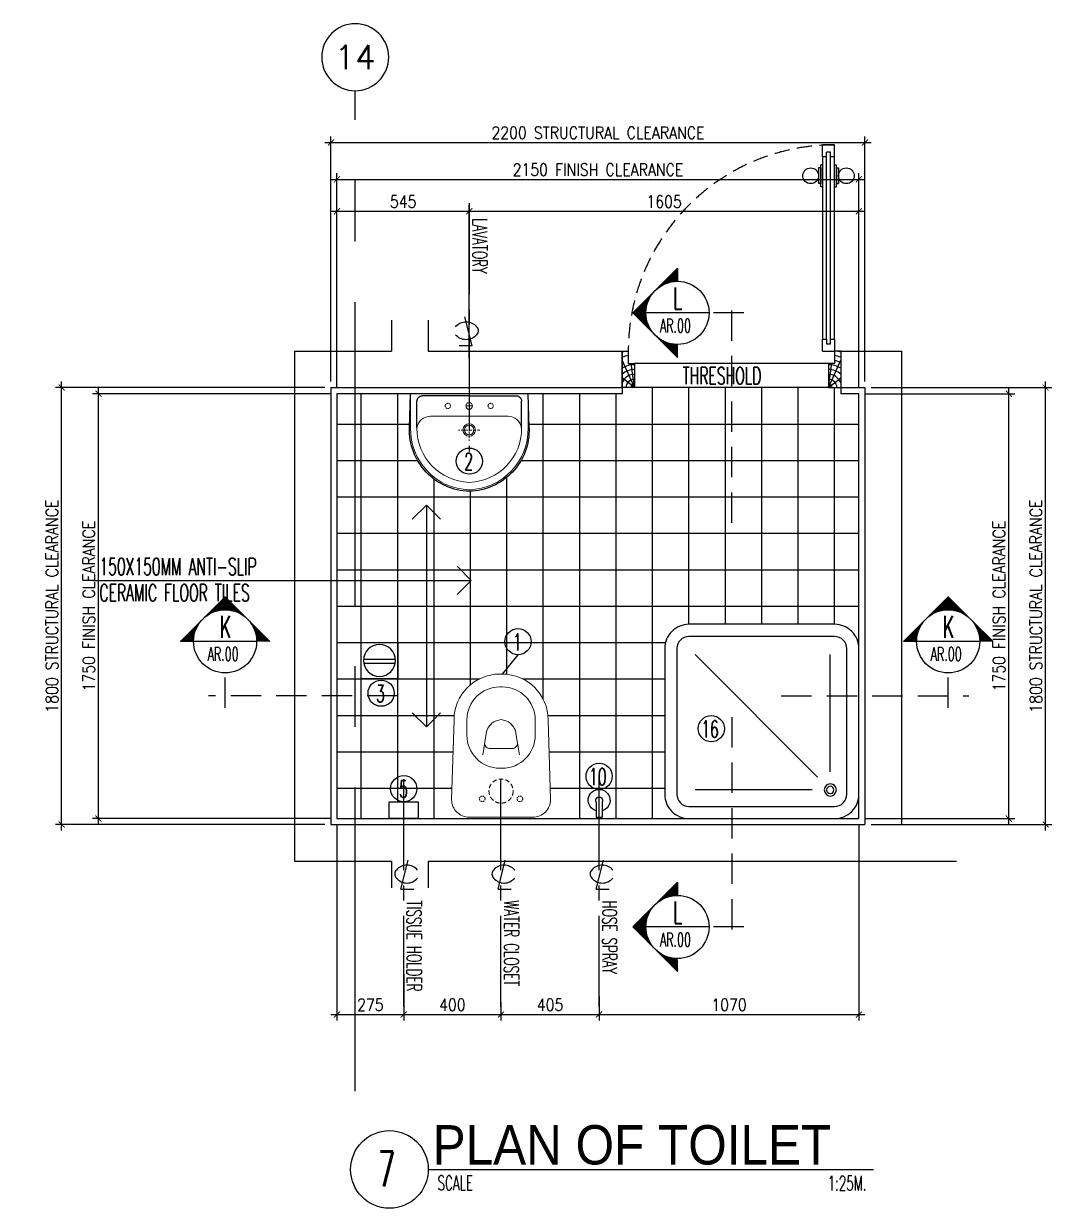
# Model space of a CAD drawing. Extents: x -233600 to -204723, y 196485 to 216410.
# Drawn here: x -218964 to -214686, y 203674 to 208554 of the extents above; entities that cross this region are included whole.
import ezdxf
from ezdxf.enums import TextEntityAlignment as Align

# ---------------------------------------------------------------- set-up
doc = ezdxf.new("R2010")
doc.units = 0
doc.header["$LTSCALE"] = 500
doc.header["$MEASUREMENT"] = 0
for name, pattern in [('CENTER2', [1.125, 0.75, -0.125, 0.125, -0.125]), ('CENTERX2', [4, 2.5, -0.5, 0.5, -0.5]), ('DASHED', [0.75, 0.5, -0.25]), ('HIDDEN', [0.375, 0.25, -0.125]), ('HIDDEN2', [0.1875, 0.125, -0.0625])]:
    doc.linetypes.add(name, pattern=pattern)
doc.layers.get('0').update_dxf_attribs({"linetype": 'CONTINUOUS'})
doc.layers.get('DEFPOINTS').update_dxf_attribs({"linetype": 'CONTINUOUS'})
for name, color, linetype in [('2', 2, 'CONTINUOUS'), ('ARCDIMR', 4, 'CONTINUOUS'), ('AX-CR', 2, 'CONTINUOUS'), ('AX-TXT', 2, 'CONTINUOUS'), ('AXES', 11, 'CENTERX2'), ('AXIS', 11, 'CENTER2'), ('DIM-NEW', 4, 'CONTINUOUS'), ('Dimout', 4, 'CONTINUOUS'), ('DOOR', 2, 'CONTINUOUS'), ('DW', 7, 'CONTINUOUS'), ('ELE', 3, 'CONTINUOUS'), ('ELEV-MARK', 6, 'CONTINUOUS'), ('FIX', 2, 'CONTINUOUS'), ('JUMP', 2, 'CONTINUOUS'), ('Plaster', 7, 'CONTINUOUS'), ('SANI', 2, 'CONTINUOUS'), ('Tile', 5, 'CONTINUOUS'), ('TITLE', 1, 'CONTINUOUS'), ('TXT', 2, 'CONTINUOUS'), ('TXT1', 2, 'CONTINUOUS'), ('WALL', 6, 'CONTINUOUS'), ('WallPartition', 2, 'CONTINUOUS')]:
    doc.layers.add(name, color=color, linetype=linetype)
doc.styles.add('DIM', font='simplex.shx', dxfattribs={"width": 0.85})
doc.styles.add('ROMANS', font='romans.shx', dxfattribs={"width": 0.6})
doc.styles.add('TTXT', font='swisse.ttf', dxfattribs={"width": 0.9})
doc.dimstyles.new('DIM1-25', dxfattribs={"dimscale": 25, "dimtxt": 2, "dimasz": 1, "dimexe": 1, "dimexo": 1, "dimgap": 0.6, "dimtad": 1, "dimdec": 0, "dimdsep": 46, "dimtxsty": 'DIM', "dimblk1": 'ARCHTICK', "dimblk2": 'ARCHTICK', "dimsah": 1, "dimcen": 0.09, "dimdle": 1, "dimclrd": 256, "dimclrt": 2, "dimadec": 0, "dimazin": 0, "dimtfac": 1, "dimtdec": 0, "dimtix": 1, "dimtmove": 1, "dimatfit": 3, "dimldrblk": 'ARCHTICK', "dimfxl": 0, "dimtvp": 2, "dimtolj": 1, "dimtzin": 0, "dimarcsym": 0})

# ---------------------------------------------------------------- blocks, each defined once
blk = doc.blocks.new('_ARCHTICK')
at = {"color": 0, "linetype": 'ByBlock', "const_width": 0.15}
blk.add_lwpolyline([(-0.5, -0.5), (0.5, 0.5)], dxfattribs=at)
blk = doc.blocks.new('*D117')
at = {"layer": 'DEFPOINTS', "color": 0}
for p in [(-215498.8, 207055), (-214754.5, 207055), (-215498.8, 205255)]:
    blk.add_point(p, dxfattribs=at)
at = {"layer": 'Dimout', "color": 0, "lineweight": -2}
for p, q in [((-215473.8, 207055), (-214729.5, 207055)), ((-215473.8, 205255), (-214729.5, 205255))]:
    blk.add_line(p, q, dxfattribs=at)
at = {"layer": 'Dimout', "lineweight": -2}
blk.add_line((-214754.5, 205230), (-214754.5, 207080), dxfattribs=at)
at = {"layer": 'Dimout', "lineweight": -2, "xscale": 25, "yscale": 25, "zscale": 25}
for p, rotation in [((-214754.5, 207055), 90), ((-214754.5, 205255), 270)]:
    blk.add_blockref('_ARCHTICK', p, dxfattribs=dict(at, rotation=rotation))
at = {"layer": 'Dimout', "color": 2, "insert": (-214794.5, 206155), "char_height": 50, "attachment_point": 5, "rotation": 90, "style": 'DIM'}
blk.add_mtext('\\A1;1800 STRUCTURAL CLEARANCE', dxfattribs=at)
blk = doc.blocks.new('*D118')
at = {"layer": 'DEFPOINTS', "color": 0}
for p in [(-215523.8, 207030), (-214906.4, 207030), (-215523.8, 205280)]:
    blk.add_point(p, dxfattribs=at)
at = {"layer": 'Dimout', "lineweight": -2}
blk.add_line((-214906.4, 205255), (-214906.4, 207055), dxfattribs=at)
at = {"layer": 'Dimout', "color": 0, "lineweight": -2}
for p, q in [((-215498.8, 207030), (-214881.4, 207030)), ((-215498.8, 205280), (-214881.4, 205280))]:
    blk.add_line(p, q, dxfattribs=at)
at = {"layer": 'Dimout', "lineweight": -2, "xscale": 25, "yscale": 25, "zscale": 25}
for p, rotation in [((-214906.4, 207030), 90), ((-214906.4, 205280), 270)]:
    blk.add_blockref('_ARCHTICK', p, dxfattribs=dict(at, rotation=rotation))
at = {"layer": 'Dimout', "color": 2, "insert": (-214946.4, 206155), "char_height": 50, "attachment_point": 5, "rotation": 90, "style": 'DIM'}
blk.add_mtext('\\A1;1750 FINISH CLEARANCE', dxfattribs=at)
blk = doc.blocks.new('*D111')
at = {"layer": 'DEFPOINTS', "color": 0}
for p in [(-218656.3, 207030), (-217673.8, 207030), (-217673.8, 205280)]:
    blk.add_point(p, dxfattribs=at)
at = {"layer": 'Dimout', "lineweight": -2}
blk.add_line((-218656.3, 205255), (-218656.3, 207055), dxfattribs=at)
at = {"layer": 'Dimout', "color": 0, "lineweight": -2}
for p, q in [((-217698.8, 207030), (-218681.3, 207030)), ((-217698.8, 205280), (-218681.3, 205280))]:
    blk.add_line(p, q, dxfattribs=at)
at = {"layer": 'Dimout', "lineweight": -2, "xscale": 25, "yscale": 25, "zscale": 25}
for p, rotation in [((-218656.3, 207030), 90), ((-218656.3, 205280), 270)]:
    blk.add_blockref('_ARCHTICK', p, dxfattribs=dict(at, rotation=rotation))
at = {"layer": 'Dimout', "color": 2, "insert": (-218696.3, 206155), "char_height": 50, "attachment_point": 5, "rotation": 90, "style": 'DIM'}
blk.add_mtext('\\A1;1750 FINISH CLEARANCE', dxfattribs=at)
blk = doc.blocks.new('*D112')
at = {"layer": 'DEFPOINTS', "color": 0}
for p in [(-218808.1, 207055), (-217698.8, 207055), (-217698.8, 205255)]:
    blk.add_point(p, dxfattribs=at)
at = {"layer": 'Dimout', "color": 0, "lineweight": -2}
for p, q in [((-217723.8, 207055), (-218833.1, 207055)), ((-217723.8, 205255), (-218833.1, 205255))]:
    blk.add_line(p, q, dxfattribs=at)
at = {"layer": 'Dimout', "lineweight": -2}
blk.add_line((-218808.1, 205230), (-218808.1, 207080), dxfattribs=at)
at = {"layer": 'Dimout', "lineweight": -2, "xscale": 25, "yscale": 25, "zscale": 25}
for p, rotation in [((-218808.1, 207055), 90), ((-218808.1, 205255), 270)]:
    blk.add_blockref('_ARCHTICK', p, dxfattribs=dict(at, rotation=rotation))
at = {"layer": 'Dimout', "color": 2, "insert": (-218848.1, 206155), "char_height": 50, "attachment_point": 5, "rotation": 90, "style": 'DIM'}
blk.add_mtext('\\A1;1800 STRUCTURAL CLEARANCE', dxfattribs=at)
blk = doc.blocks.new('WC1')
at = {"layer": 'FIX', "lineweight": 20}
for p, q in [((-210, 203.8), (-538, 193.8)), ((-475, 140.8), (-538, 140.8)), ((-394.8, 75.7), (-490.4, 60.1)), ((-727, 4.8), (-727, -4.8)), ((-674, 4.8), (-674, -4.8)), ((-533.7, 24.2), (-539.5, 0)), ((-539.5, 0), (-533.7, -24.2)), ((-339, 4.8), (-339, -4.8)), ((-490.4, -60.1), (-394.8, -75.7)), ((-538, -140.8), (-475, -140.8)), ((-538, -193.8), (-210, -203.8))]:
    blk.add_line(p, q, dxfattribs=at)
at = {"layer": 'FIX', "linetype": 'Continuous', "lineweight": 20}
blk.add_line((-420.1, -47.3), (-420.4, 44.6), dxfattribs=at)
at = {"layer": 'FIX', "lineweight": 20}
blk.add_lwpolyline([(-213.2, -203.8), (-210, -203.8, 0.414214), (-137, -130.8), (-137, 0), (-137, 130.8, 0.414214), (-210, 203.8)], format="xyb", dxfattribs=at)
at = {"layer": 'FIX', "linetype": 'HIDDEN2', "lineweight": 20, "ltscale": 0.3}
blk.add_circle((-245, 0), 49.8, dxfattribs=at)
at = {"layer": 'FIX', "linetype": 'HIDDEN', "lineweight": 20, "ltscale": 0.05}
for centre in [(-213.2, 77.5), (-213.2, -77.5)]:
    blk.add_circle(centre, 11.6, dxfattribs=at)
at = {"layer": 'FIX', "lineweight": 20}
for centre, radius, start, end in [((-538, 4.8), 189, 90, 180), ((-538, 4.8), 136, 90, 180), ((-475, 4.8), 136, 360, 90), ((-464.4, -17.6), 82, 108.496, 128.9242), ((-473, -6.9), 68.2, 128.9242, 152.8468), ((-538, -4.8), 189, 180, 270), ((-538, -4.8), 136, 180, 270), ((-473, 6.9), 68.2, 207.1532, 231.0758), ((-464.4, 17.6), 82, 231.0758, 251.504), ((-475, -4.8), 136, 270, 0)]:
    blk.add_arc(centre, radius, start, end, dxfattribs=at)
at = {"layer": 'FIX', "linetype": 'Continuous', "lineweight": 20}
for centre, start, end in [((-442.7, 45.5), 357.6662, 91.6121), ((-442.4, -45.6), 268.3879, 2.3338)]:
    blk.add_arc(centre, 22.3, start, end, dxfattribs=at)
blk = doc.blocks.new('SHR1')
at = {"layer": 'FIX'}
for p, q in [((-195.7, 195.7), (-700, 700)), ((-142.7, 217.7), (-142.7, 700)), ((-217.7, 142.7), (-700, 142.7))]:
    blk.add_line(p, q, dxfattribs=at)
for points in [[(-825, 125), (-825, 725, -0.414214), (-725, 825), (-125, 825, -0.414214), (-25, 725), (-25, 125, -0.414214), (-125, 25), (-725, 25, -0.414214)], [(-775, 125), (-775, 725, -0.414214), (-725, 775), (-125, 775, -0.414214), (-75, 725), (-75, 125, -0.414214), (-125, 75), (-725, 75, -0.414214)]]:
    blk.add_lwpolyline(points, format="xyb", close=True, dxfattribs=at)
for radius in [25, 15]:
    blk.add_circle((-142.7, 142.7), radius, dxfattribs=at)
blk = doc.blocks.new('*X5')
at = {"color": 0}
for p, q in [((14608, 7877), (14819, 8088)), ((14625, 7890), (14821, 8086)), ((14637, 7899), (14823, 8084)), ((14647, 7905), (14825, 8082)), ((14656, 7910), (14826, 8081)), ((14664, 7915), (14828, 8079)), ((14671, 7919), (14830, 8077)), ((14678, 7922), (14832, 8075)), ((14685, 7925), (14833, 8073)), ((14691, 7928), (14835, 8072)), ((14697, 7930), (14837, 8070)), ((14703, 7933), (14839, 8068)), ((14709, 7935), (14841, 8066)), ((14714, 7937), (14842, 8065)), ((14719, 7938), (14844, 8063)), ((14725, 7940), (14846, 8061)), ((14730, 7941), (14848, 8059)), ((14734, 7943), (14849, 8058)), ((14739, 7944), (14851, 8056)), ((14744, 7945), (14853, 8054)), ((14749, 7946), (14855, 8052)), ((14753, 7947), (14856, 8051)), ((14757, 7948), (14858, 8049)), ((14762, 7949), (14860, 8047)), ((14766, 7950), (14862, 8045)), ((14770, 7950), (14863, 8043)), ((14774, 7951), (14865, 8042)), ((14778, 7951), (14867, 8040)), ((14782, 7952), (14869, 8038)), ((14786, 7952), (14871, 8036)), ((14790, 7953), (14872, 8035)), ((14794, 7953), (14874, 8033)), ((14798, 7953), (14876, 8031)), ((14802, 7953), (14878, 8029)), ((14805, 7954), (14879, 8028)), ((14809, 7954), (14881, 8026)), ((14813, 7954), (14883, 8024)), ((14816, 7954), (14885, 8022)), ((14820, 7954), (14886, 8020)), ((14823, 7954), (14888, 8019)), ((14827, 7954), (14890, 8017)), ((14830, 7954), (14892, 8015)), ((14834, 7953), (14894, 8013)), ((14837, 7953), (14895, 8012)), ((14840, 7953), (14897, 8010)), ((14844, 7953), (14899, 8008)), ((14847, 7953), (14901, 8006)), ((14850, 7952), (14902, 8005)), ((14853, 7952), (14904, 8003)), ((14856, 7952), (14906, 8001)), ((14860, 7951), (14908, 7999)), ((14863, 7951), (14909, 7997)), ((14866, 7950), (14911, 7996)), ((14869, 7950), (14913, 7994)), ((14872, 7949), (14915, 7992)), ((14875, 7949), (14917, 7990)), ((14878, 7948), (14918, 7989)), ((14881, 7948), (14920, 7987)), ((14884, 7947), (14922, 7985)), ((14887, 7947), (14924, 7983)), ((14890, 7946), (14925, 7982)), ((14893, 7945), (14927, 7980)), ((14895, 7945), (14929, 7978)), ((14898, 7944), (14931, 7976)), ((14901, 7943), (14932, 7974)), ((14904, 7942), (14934, 7973)), ((14907, 7942), (14936, 7971)), ((14909, 7941), (14938, 7969)), ((14912, 7940), (14939, 7967)), ((14915, 7939), (14941, 7966)), ((14917, 7938), (14943, 7964)), ((14920, 7937), (14945, 7962)), ((14923, 7937), (14947, 7960)), ((14925, 7936), (14948, 7959)), ((14928, 7935), (14950, 7957)), ((14931, 7934), (14952, 7955)), ((14933, 7933), (14954, 7953)), ((14936, 7932), (14955, 7952)), ((14938, 7931), (14957, 7950)), ((14941, 7930), (14959, 7948)), ((14943, 7929), (14961, 7946)), ((14946, 7928), (14962, 7944)), ((14948, 7927), (14964, 7943)), ((14951, 7926), (14966, 7941)), ((14953, 7925), (14968, 7939)), ((14956, 7923), (14970, 7937)), ((14958, 7922), (14971, 7936)), ((14960, 7921), (14973, 7934)), ((14963, 7920), (14975, 7932)), ((14965, 7919), (14977, 7930)), ((14360, 7629), (14571, 7839)), ((14364, 7629), (14557, 7822)), ((14368, 7629), (14549, 7810)), ((14967, 7918), (14978, 7929)), ((14970, 7916), (14980, 7927)), ((14972, 7915), (14982, 7925)), ((14974, 7914), (14984, 7923)), ((14977, 7913), (14985, 7921)), ((14979, 7911), (14987, 7920)), ((14981, 7910), (14989, 7918)), ((14983, 7909), (14991, 7916)), ((14986, 7908), (14993, 7914)), ((14988, 7906), (14994, 7913)), ((14990, 7905), (14996, 7911)), ((14992, 7903), (14998, 7909)), ((14994, 7902), (15000, 7907)), ((14997, 7901), (15001, 7906)), ((14999, 7899), (15003, 7904)), ((15001, 7898), (15005, 7902)), ((15003, 7896), (15007, 7900)), ((15005, 7895), (15008, 7898)), ((15007, 7894), (15010, 7897)), ((15009, 7892), (15012, 7895)), ((15011, 7891), (15014, 7893)), ((15013, 7889), (15016, 7891)), ((15015, 7888), (15017, 7890)), ((15017, 7886), (15019, 7888)), ((15019, 7884), (15021, 7886)), ((15021, 7883), (15023, 7884)), ((15023, 7881), (15024, 7883)), ((15025, 7880), (15026, 7881)), ((15027, 7878), (15028, 7879)), ((15029, 7877), (15030, 7877)), ((15031, 7875), (15031, 7875)), ((15033, 7873), (15033, 7874)), ((15035, 7872), (15035, 7872)), ((15036, 7870), (15037, 7870)), ((15038, 7868), (15038, 7868)), ((15040, 7867), (15040, 7867)), ((15042, 7865), (15042, 7865)), ((15044, 7863), (15044, 7863)), ((15046, 7861), (15046, 7861)), ((15047, 7860), (15047, 7860)), ((15051, 7856), (15051, 7856)), ((15053, 7854), (15053, 7854)), ((15054, 7852), (15054, 7853)), ((15056, 7851), (15056, 7851)), ((15058, 7849), (15058, 7849)), ((15059, 7847), (15060, 7847)), ((15061, 7845), (15061, 7845)), ((15063, 7843), (15063, 7844)), ((15064, 7841), (15065, 7842)), ((15066, 7839), (15067, 7840)), ((15068, 7837), (15069, 7838)), ((15069, 7836), (15070, 7837)), ((15071, 7834), (15072, 7835)), ((15072, 7832), (15074, 7833)), ((15074, 7830), (15076, 7831)), ((15076, 7828), (15077, 7830)), ((15077, 7826), (15079, 7828)), ((15079, 7824), (15081, 7826)), ((15080, 7822), (15083, 7824)), ((15082, 7820), (15084, 7822)), ((15083, 7818), (15086, 7821)), ((15085, 7815), (15088, 7819)), ((15086, 7813), (15090, 7817)), ((15087, 7811), (15092, 7815)), ((15089, 7809), (15093, 7814)), ((15090, 7807), (15095, 7812)), ((15092, 7805), (15097, 7810)), ((15093, 7803), (15099, 7808)), ((14371, 7629), (14542, 7800)), ((14375, 7629), (14537, 7791)), ((14378, 7629), (14533, 7783)), ((14382, 7629), (14529, 7776)), ((14385, 7629), (14525, 7769)), ((14389, 7629), (14522, 7762)), ((14392, 7629), (14519, 7756)), ((14396, 7629), (14517, 7750)), ((14399, 7629), (14515, 7744)), ((14403, 7629), (14513, 7739)), ((14406, 7629), (14511, 7733)), ((14410, 7629), (14509, 7728)), ((14413, 7629), (14507, 7723)), ((14417, 7629), (14506, 7718)), ((14421, 7629), (14505, 7713)), ((14424, 7629), (14503, 7708)), ((14428, 7629), (14502, 7703)), ((14431, 7629), (14501, 7699)), ((14435, 7629), (14500, 7694)), ((14438, 7629), (14499, 7690)), ((15094, 7801), (15100, 7807)), ((15096, 7798), (15102, 7805)), ((15097, 7796), (15104, 7803)), ((15098, 7794), (15106, 7801)), ((15100, 7792), (15107, 7799)), ((15101, 7790), (15109, 7798)), ((15102, 7787), (15111, 7796)), ((15104, 7785), (15113, 7794)), ((15105, 7783), (15115, 7792)), ((15106, 7780), (15116, 7791)), ((15107, 7778), (15118, 7789)), ((15108, 7776), (15120, 7787)), ((15110, 7773), (15122, 7785)), ((15111, 7771), (15123, 7784)), ((15112, 7769), (15125, 7782)), ((15113, 7766), (15127, 7780)), ((15114, 7764), (15129, 7778)), ((15115, 7761), (15130, 7777)), ((15116, 7759), (15132, 7775)), ((15117, 7756), (15134, 7773)), ((15118, 7754), (15136, 7771)), ((15119, 7751), (15137, 7769)), ((15121, 7749), (15139, 7768)), ((15122, 7746), (15141, 7766)), ((15122, 7744), (15143, 7764)), ((15123, 7741), (15145, 7762)), ((15124, 7739), (15146, 7761)), ((15125, 7736), (15148, 7759)), ((15126, 7733), (15150, 7757)), ((15127, 7731), (15152, 7755)), ((15128, 7728), (15153, 7754)), ((15129, 7725), (15155, 7752)), ((15130, 7723), (15157, 7750)), ((15130, 7720), (15159, 7748)), ((15131, 7717), (15160, 7746)), ((15132, 7714), (15162, 7745)), ((15133, 7712), (15164, 7743)), ((15133, 7709), (15166, 7741)), ((15134, 7706), (15168, 7739)), ((15135, 7703), (15169, 7738)), ((15136, 7700), (15171, 7736)), ((15136, 7697), (15173, 7734)), ((15137, 7695), (15175, 7732)), ((15137, 7692), (15176, 7731)), ((15138, 7689), (15178, 7729)), ((15139, 7686), (15180, 7727)), ((15139, 7683), (15182, 7725)), ((15140, 7680), (15183, 7723)), ((15140, 7676), (15185, 7722)), ((15140, 7673), (15187, 7720)), ((15141, 7670), (15189, 7718)), ((15141, 7667), (15191, 7716)), ((15142, 7664), (15192, 7715)), ((15142, 7661), (15194, 7713)), ((15142, 7658), (15196, 7711)), ((15143, 7654), (15198, 7709)), ((15143, 7651), (15199, 7708)), ((15143, 7648), (15201, 7706)), ((15143, 7644), (15203, 7704)), ((15143, 7641), (15205, 7702)), ((15143, 7637), (15206, 7700)), ((15143, 7634), (15208, 7699)), ((15144, 7631), (15210, 7697)), ((15145, 7629), (15212, 7695)), ((15149, 7629), (15214, 7693)), ((15152, 7629), (15215, 7692)), ((15156, 7629), (15217, 7690)), ((15159, 7629), (15219, 7688)), ((15163, 7629), (15221, 7686)), ((14442, 7629), (14499, 7686)), ((14445, 7629), (14498, 7681)), ((14449, 7629), (14497, 7677)), ((14452, 7629), (14497, 7673)), ((14456, 7629), (14496, 7669)), ((14459, 7629), (14496, 7665)), ((14463, 7629), (14495, 7661)), ((14466, 7629), (14495, 7657)), ((14470, 7629), (14494, 7653)), ((14474, 7629), (14494, 7649)), ((14477, 7629), (14494, 7646)), ((14481, 7629), (14494, 7642)), ((14484, 7629), (14494, 7638)), ((14488, 7629), (14494, 7635)), ((14491, 7629), (14494, 7631)), ((15167, 7629), (15222, 7685)), ((15170, 7629), (15224, 7683)), ((15174, 7629), (15226, 7681)), ((15177, 7629), (15228, 7679)), ((15181, 7629), (15229, 7678)), ((15184, 7629), (15231, 7676)), ((15188, 7629), (15233, 7674)), ((15191, 7629), (15235, 7672)), ((15195, 7629), (15236, 7670)), ((15198, 7629), (15238, 7669)), ((15202, 7629), (15240, 7667)), ((15205, 7629), (15242, 7665)), ((15209, 7629), (15244, 7663)), ((15212, 7629), (15245, 7662)), ((15216, 7629), (15247, 7660)), ((15220, 7629), (15249, 7658)), ((15223, 7629), (15251, 7656)), ((15227, 7629), (15252, 7655)), ((15230, 7629), (15254, 7653)), ((15234, 7629), (15256, 7651)), ((15237, 7629), (15258, 7649)), ((15241, 7629), (15259, 7647)), ((15244, 7629), (15261, 7646)), ((15248, 7629), (15263, 7644)), ((15251, 7629), (15265, 7642)), ((15255, 7629), (15267, 7640)), ((15258, 7629), (15268, 7639)), ((15262, 7629), (15270, 7637)), ((15266, 7629), (15272, 7635)), ((15269, 7629), (15274, 7633)), ((15273, 7629), (15275, 7632)), ((15276, 7629), (15277, 7630))]:
    blk.add_line(p, q, dxfattribs=at)
blk = doc.blocks.new('*D116')
at = {"layer": 'DEFPOINTS', "color": 0}
for p in [(-215523.8, 205280), (-216593.8, 204571.5), (-215523.8, 204472.8)]:
    blk.add_point(p, dxfattribs=at)
at = {"layer": 'Dimout', "color": 0, "lineweight": -2}
for p, q in [((-215523.8, 205255), (-215523.8, 204447.8)), ((-216593.8, 204546.5), (-216593.8, 204447.8))]:
    blk.add_line(p, q, dxfattribs=at)
at = {"layer": 'Dimout', "lineweight": -2}
blk.add_line((-216618.8, 204472.8), (-215498.8, 204472.8), dxfattribs=at)
at = {"layer": 'Dimout', "lineweight": -2, "xscale": 25, "yscale": 25, "zscale": 25, "rotation": 180}
blk.add_blockref('_ARCHTICK', (-216593.8, 204472.8), dxfattribs=at)
at = {"layer": 'Dimout', "lineweight": -2, "xscale": 25, "yscale": 25, "zscale": 25}
blk.add_blockref('_ARCHTICK', (-215523.8, 204472.8), dxfattribs=at)
at = {"layer": 'Dimout', "color": 2, "insert": (-216058.8, 204512.8), "char_height": 50, "attachment_point": 5, "style": 'DIM'}
blk.add_mtext('\\A1;1070', dxfattribs=at)
blk = doc.blocks.new('*D115')
at = {"layer": 'DEFPOINTS', "color": 0}
for p in [(-216593.8, 204571.5), (-216998.4, 204546.9), (-216593.8, 204472.8)]:
    blk.add_point(p, dxfattribs=at)
at = {"layer": 'Dimout', "color": 0, "lineweight": -2}
for p, q in [((-216998.4, 204521.9), (-216998.4, 204447.8)), ((-216593.8, 204546.5), (-216593.8, 204447.8))]:
    blk.add_line(p, q, dxfattribs=at)
at = {"layer": 'Dimout', "lineweight": -2}
blk.add_line((-217023.4, 204472.8), (-216568.8, 204472.8), dxfattribs=at)
at = {"layer": 'Dimout', "lineweight": -2, "xscale": 25, "yscale": 25, "zscale": 25, "rotation": 180}
blk.add_blockref('_ARCHTICK', (-216998.4, 204472.8), dxfattribs=at)
at = {"layer": 'Dimout', "lineweight": -2, "xscale": 25, "yscale": 25, "zscale": 25}
blk.add_blockref('_ARCHTICK', (-216593.8, 204472.8), dxfattribs=at)
at = {"layer": 'Dimout', "color": 2, "insert": (-216796.1, 204512.8), "char_height": 50, "attachment_point": 5, "style": 'DIM'}
blk.add_mtext('\\A1;405', dxfattribs=at)
blk = doc.blocks.new('*D114')
at = {"layer": 'DEFPOINTS', "color": 0}
for p in [(-217398.8, 204663.7), (-216998.4, 204546.9), (-216998.4, 204472.8)]:
    blk.add_point(p, dxfattribs=at)
at = {"layer": 'Dimout', "color": 0, "lineweight": -2}
for p, q in [((-217398.8, 204638.7), (-217398.8, 204447.8)), ((-216998.4, 204521.9), (-216998.4, 204447.8))]:
    blk.add_line(p, q, dxfattribs=at)
at = {"layer": 'Dimout', "lineweight": -2}
blk.add_line((-217423.8, 204472.8), (-216973.4, 204472.8), dxfattribs=at)
at = {"layer": 'Dimout', "lineweight": -2, "xscale": 25, "yscale": 25, "zscale": 25, "rotation": 180}
blk.add_blockref('_ARCHTICK', (-217398.8, 204472.8), dxfattribs=at)
at = {"layer": 'Dimout', "lineweight": -2, "xscale": 25, "yscale": 25, "zscale": 25}
blk.add_blockref('_ARCHTICK', (-216998.4, 204472.8), dxfattribs=at)
at = {"layer": 'Dimout', "color": 2, "insert": (-217198.6, 204512.8), "char_height": 50, "attachment_point": 5, "style": 'DIM'}
blk.add_mtext('\\A1;400', dxfattribs=at)
blk = doc.blocks.new('*D113')
at = {"layer": 'DEFPOINTS', "color": 0}
for p in [(-217673.8, 205280), (-217398.8, 204663.7), (-217398.8, 204472.8)]:
    blk.add_point(p, dxfattribs=at)
at = {"layer": 'Dimout', "color": 0, "lineweight": -2}
for p, q in [((-217673.8, 205255), (-217673.8, 204447.8)), ((-217398.8, 204638.7), (-217398.8, 204447.8))]:
    blk.add_line(p, q, dxfattribs=at)
at = {"layer": 'Dimout', "lineweight": -2}
blk.add_line((-217698.8, 204472.8), (-217373.8, 204472.8), dxfattribs=at)
at = {"layer": 'Dimout', "lineweight": -2, "xscale": 25, "yscale": 25, "zscale": 25, "rotation": 180}
blk.add_blockref('_ARCHTICK', (-217673.8, 204472.8), dxfattribs=at)
at = {"layer": 'Dimout', "lineweight": -2, "xscale": 25, "yscale": 25, "zscale": 25}
blk.add_blockref('_ARCHTICK', (-217398.8, 204472.8), dxfattribs=at)
at = {"layer": 'Dimout', "color": 2, "insert": (-217536.3, 204512.8), "char_height": 50, "attachment_point": 5, "style": 'DIM'}
blk.add_mtext('\\A1;275', dxfattribs=at)
blk = doc.blocks.new('SCNTR', base_point=(3632.66, 549.66))
for q in [(3633.89, 554.57), (3636.1, 543.44)]:
    blk.add_line((3631.12, 543.44), q)
for centre, radius, start, end in [((3630.8, 549.38), 1.99, 133.3084, 182.4789), ((3630.8, 549.21), 1.99, 177.5211, 226.6916), ((3633.47, 547.5), 5.23, 39.4883, 140.5117), ((3633.47, 551.09), 5.23, 219.4883, 320.5117)]:
    blk.add_arc(centre, radius, start, end)
blk = doc.blocks.new('A$C785E76E1')
at = {"layer": 'JUMP'}
for p, q in [((0.033, 0.0529), (0.033, 0.1149)), ((0.057, 0.0529), (0.057, 0.1149))]:
    blk.add_line(p, q, dxfattribs=at)
for radius, start, end in [(0.045, 105.4782, 74.5218), (0.0144, 146.4427, 33.5573)]:
    blk.add_arc((0.045, 0.045), radius, start, end, dxfattribs=at)
blk = doc.blocks.new('A$C67076F16')
at = {"layer": 'DIM-NEW'}
for p, q in [((0.0127, 0.0913), (0.1876, 0.0913)), ((0.0138, 0.1136), (0.1863, 0.1136))]:
    blk.add_line(p, q, dxfattribs=at)
at = {"layer": 'DW'}
blk.add_lwpolyline([(0, 0.2), (0, 0), (0.2, 0), (0.2, 0.2)], close=True, dxfattribs=at)
at = {"layer": 'FIX', "color": 2}
blk.add_circle((0.1, 0.0983), 0.0876, dxfattribs=at)
blk = doc.blocks.new('*D110')
at = {"layer": 'DEFPOINTS', "color": 0}
for p in [(-215523.8, 207781.2), (-217128.8, 207151.2), (-215523.8, 207030)]:
    blk.add_point(p, dxfattribs=at)
at = {"layer": 'Dimout', "lineweight": -2}
blk.add_line((-217153.8, 207781.2), (-215498.8, 207781.2), dxfattribs=at)
at = {"layer": 'Dimout', "color": 0, "lineweight": -2}
for p, q in [((-217128.8, 207176.2), (-217128.8, 207806.2)), ((-215523.8, 207055), (-215523.8, 207806.2))]:
    blk.add_line(p, q, dxfattribs=at)
at = {"layer": 'Dimout', "lineweight": -2, "xscale": 25, "yscale": 25, "zscale": 25, "rotation": 180}
blk.add_blockref('_ARCHTICK', (-217128.8, 207781.2), dxfattribs=at)
at = {"layer": 'Dimout', "lineweight": -2, "xscale": 25, "yscale": 25, "zscale": 25}
blk.add_blockref('_ARCHTICK', (-215523.8, 207781.2), dxfattribs=at)
at = {"layer": 'Dimout', "color": 2, "insert": (-216326.3, 207821.2), "char_height": 50, "attachment_point": 5, "style": 'DIM'}
blk.add_mtext('\\A1;1605', dxfattribs=at)
blk = doc.blocks.new('*D109')
at = {"layer": 'DEFPOINTS', "color": 0}
for p in [(-217128.8, 207781.2), (-217128.8, 207151.2), (-217673.8, 207030)]:
    blk.add_point(p, dxfattribs=at)
at = {"layer": 'Dimout', "lineweight": -2}
blk.add_line((-217698.8, 207781.2), (-217103.8, 207781.2), dxfattribs=at)
at = {"layer": 'Dimout', "color": 0, "lineweight": -2}
for p, q in [((-217673.8, 207055), (-217673.8, 207806.2)), ((-217128.8, 207176.2), (-217128.8, 207806.2))]:
    blk.add_line(p, q, dxfattribs=at)
at = {"layer": 'Dimout', "lineweight": -2, "xscale": 25, "yscale": 25, "zscale": 25, "rotation": 180}
blk.add_blockref('_ARCHTICK', (-217673.8, 207781.2), dxfattribs=at)
at = {"layer": 'Dimout', "lineweight": -2, "xscale": 25, "yscale": 25, "zscale": 25}
blk.add_blockref('_ARCHTICK', (-217128.8, 207781.2), dxfattribs=at)
at = {"layer": 'Dimout', "color": 2, "insert": (-217401.3, 207821.2), "char_height": 50, "attachment_point": 5, "style": 'DIM'}
blk.add_mtext('\\A1;545', dxfattribs=at)
blk = doc.blocks.new('*D107')
at = {"layer": 'DEFPOINTS', "color": 0}
for p in [(-215498.8, 208064.7), (-217698.8, 207055), (-215498.8, 207055)]:
    blk.add_point(p, dxfattribs=at)
at = {"layer": 'Dimout', "color": 0, "lineweight": -2}
for p, q in [((-217698.8, 207080), (-217698.8, 208089.7)), ((-215498.8, 207080), (-215498.8, 208089.7))]:
    blk.add_line(p, q, dxfattribs=at)
at = {"layer": 'Dimout', "lineweight": -2}
blk.add_line((-217723.8, 208064.7), (-215473.8, 208064.7), dxfattribs=at)
at = {"layer": 'Dimout', "lineweight": -2, "xscale": 25, "yscale": 25, "zscale": 25, "rotation": 180}
blk.add_blockref('_ARCHTICK', (-217698.8, 208064.7), dxfattribs=at)
at = {"layer": 'Dimout', "lineweight": -2, "xscale": 25, "yscale": 25, "zscale": 25}
blk.add_blockref('_ARCHTICK', (-215498.8, 208064.7), dxfattribs=at)
at = {"layer": 'Dimout', "color": 2, "insert": (-216598.8, 208104.7), "char_height": 50, "attachment_point": 5, "style": 'DIM'}
blk.add_mtext('\\A1;2200 STRUCTURAL CLEARANCE', dxfattribs=at)
blk = doc.blocks.new('*D108')
at = {"layer": 'DEFPOINTS', "color": 0}
for p in [(-215523.8, 207912.8), (-217673.8, 207030), (-215523.8, 207030)]:
    blk.add_point(p, dxfattribs=at)
at = {"layer": 'Dimout', "color": 0, "lineweight": -2}
for p, q in [((-217673.8, 207055), (-217673.8, 207937.8)), ((-215523.8, 207055), (-215523.8, 207937.8))]:
    blk.add_line(p, q, dxfattribs=at)
at = {"layer": 'Dimout', "lineweight": -2}
blk.add_line((-217698.8, 207912.8), (-215498.8, 207912.8), dxfattribs=at)
at = {"layer": 'Dimout', "lineweight": -2, "xscale": 25, "yscale": 25, "zscale": 25, "rotation": 180}
blk.add_blockref('_ARCHTICK', (-217673.8, 207912.8), dxfattribs=at)
at = {"layer": 'Dimout', "lineweight": -2, "xscale": 25, "yscale": 25, "zscale": 25}
blk.add_blockref('_ARCHTICK', (-215523.8, 207912.8), dxfattribs=at)
at = {"layer": 'Dimout', "color": 2, "insert": (-216598.8, 207952.8), "char_height": 50, "attachment_point": 5, "style": 'DIM'}
blk.add_mtext('\\A1;2150 FINISH CLEARANCE', dxfattribs=at)
blk = doc.blocks.new('AXU')
at = {"layer": 'AX-CR'}
blk.add_circle((0, 350), 350, dxfattribs=at)
at = {"layer": 'AX-TXT', "style": 'ROMANS'}
blk.add_attdef('AX', text='', height=250, dxfattribs=at).set_placement((0, 350), align=Align.MIDDLE)
blk = doc.blocks.new('LAV1')
at = {"layer": 'FIX', "linetype": 'DASHED', "lineweight": 20, "ltscale": 0.05}
for p, q in [((-0.5, 170), (-0.5, 270)), ((-0.5, 170), (-0.5, 270)), ((49.5, 220), (-50.5, 220))]:
    blk.add_line(p, q, dxfattribs=at)
at = {"layer": 'FIX', "linetype": 'ByBlock', "ltscale": 0.3}
for p, q in [((-280, 210), (-275, 50)), ((-245, 210), (-245, 85)), ((245, 210), (245, 85)), ((280, 210), (275, 50)), ((0, 60), (-220.2, 60)), ((0, 60), (220.2, 60))]:
    blk.add_line(p, q, dxfattribs=at)
at = {"layer": 'FIX', "linetype": 'Continuous', "lineweight": 20}
for p, q in [((-275, 210), (-275, 50)), ((275, 210), (275, 50)), ((0, 155), (-181.4, 155)), ((0, 155), (181.4, 155)), ((0, 50), (-275, 50)), ((0, 50), (-252.5, 50)), ((0, 50), (252.5, 50)), ((0, 50), (275, 50))]:
    blk.add_line(p, q, dxfattribs=at)
at = {"layer": 'FIX', "lineweight": 20}
for p, q in [((0, 92), (0, 123)), ((15.6, 107.5), (-15.5, 107.5))]:
    blk.add_line(p, q, dxfattribs=at)
for centre, radius in [((-0.5, 220), 29.5), ((-0.5, 220), 22.5), ((0, 107.5), 15.5)]:
    blk.add_circle(centre, radius, dxfattribs=at)
at = {"layer": 'FIX', "linetype": 'HIDDEN', "lineweight": 20, "ltscale": 0.05}
for centre in [(-100, 107.5), (100, 107.5)]:
    blk.add_circle(centre, 12.4, dxfattribs=at)
at = {"layer": 'FIX', "linetype": 'ByBlock', "ltscale": 0.3}
for centre, radius, start, end in [((6.9, 220), 287, 91.3776, 182.0064), ((-6.9, 220), 287, 357.9936, 88.6224), ((-220.1, 84.9), 24.9, 179.7021, 269.9486), ((220.1, 84.9), 24.9, 270.0514, 0.2979)]:
    blk.add_arc(centre, radius, start, end, dxfattribs=at)
at = {"layer": 'FIX', "linetype": 'Continuous', "lineweight": 20}
for centre, radius, start, end in [((8.4, 216.7), 283.4, 91.6988, 181.351), ((-8.4, 216.7), 283.4, 358.649, 88.3012), ((7.6, 212.5), 252.7, 91.7328, 180.4884), ((-7.6, 212.5), 252.7, 359.5116, 88.2672), ((-179.2, 221.8), 66.9, 190.2006, 268.0786), ((179.2, 221.8), 66.9, 271.9214, 349.7994)]:
    blk.add_arc(centre, radius, start, end, dxfattribs=at)
blk = doc.blocks.new('DOOR90')
at = {"layer": 'DOOR', "color": 0, "linetype": 'ByBlock'}
for p, q in [((-150, 0), (-150, -25)), ((-150, 0), (0, 0)), ((0, -50), (0, 0)), ((-1000, -25), (-1000, -75)), ((-1000, -75), (-1000, -25)), ((-950, -25), (-1000, -25)), ((-970, -42), (-970, -58)), ((-950, -42), (-970, -42)), ((-950, -25), (-950, -42)), ((-917.6, -25), (-917.6, -17.8)), ((-827.6, -17.8), (-917.6, -17.8)), ((-905, -17.8), (-905, -8.8)), ((-905, -8.8), (-840.2, -8.8)), ((-905, -17.8), (-840.2, -17.8)), ((-840.2, -17.8), (-840.2, -8.8)), ((-827.6, -25), (-827.6, -17.8)), ((-200, -42), (-200, -25)), ((-200, -25), (-150, -25)), ((-180, -42), (-200, -42)), ((-180, -58), (-180, -42)), ((-150, -75), (-150, -25)), ((-150, -25), (-100, -25)), ((-100, -25), (-100, -50)), ((-950, -75), (-1000, -75)), ((-950, -58), (-970, -58)), ((-950, -58), (-950, -75)), ((-917.6, -75), (-917.6, -82.2)), ((-827.6, -82.2), (-917.6, -82.2)), ((-905, -82.2), (-905, -91.2)), ((-905, -82.2), (-840.2, -82.2)), ((-905, -91.2), (-840.2, -91.2)), ((-840.2, -82.2), (-840.2, -91.2)), ((-827.6, -75), (-827.6, -82.2)), ((-200, -75), (-200, -58)), ((-200, -58), (-180, -58)), ((-150, -75), (-200, -75)), ((-100, -50), (0, -50)), ((-150, -900), (-150, -875)), ((-150, -875), (-100, -875)), ((-100, -850), (0, -850)), ((-100, -875), (-100, -850)), ((0, -850), (0, -900)), ((0, -900), (-150, -900)), ((-150, -900), (0, -900))]:
    blk.add_line(p, q, dxfattribs=at)
at = {"layer": 'DOOR', "color": 9, "linetype": 'ByBlock'}
for p, q in [((0, -50), (-113.7, 0)), ((0, -50), (-40.1, 0)), ((0, -50), (-100, -36.6)), ((0, -850), (-113.7, -900)), ((0, -850), (-100, -863.4)), ((0, -850), (-40.1, -900))]:
    blk.add_line(p, q, dxfattribs=at)
at = {"layer": 'DOOR', "linetype": 'ByBlock'}
for p, q in [((-200, -25), (-950, -25)), ((-200, -42), (-950, -42)), ((-200, -58), (-950, -58)), ((-950, -75), (-200, -75))]:
    blk.add_line(p, q, dxfattribs=at)
at = {"layer": 'DOOR', "color": 0, "linetype": 'ByBlock'}
for centre in [(-872.6, 23.5), (-872.6, -123.5)]:
    blk.add_circle(centre, 32.4, dxfattribs=at)
at = {"layer": 'DOOR', "color": 9, "linetype": 'ByBlock'}
for centre, radius, start, end in [((0, -50), 154.4, 161.1053, 166.2858), ((0, -50), 134.4, 158.1598, 169.28), ((0, -50), 94.4, 148.0182, 180), ((0, -50), 74.4, 137.7764, 180), ((0, -50), 114.4, 154.0838, 167.3774), ((0, -50), 54.4, 113.2074, 180), ((0, -50), 34.4, 90, 180), ((0, -50), 14.4, 90, 180), ((0, -850), 134.4, 190.72, 201.8402), ((0, -850), 94.4, 180, 211.9818), ((0, -850), 74.4, 180, 222.2236), ((0, -850), 54.4, 180, 246.7926), ((0, -850), 34.4, 180, 270), ((0, -850), 14.4, 180, 270), ((0, -850), 154.4, 193.7142, 198.8947)]:
    blk.add_arc(centre, radius, start, end, dxfattribs=at)
at = {"layer": 'DOOR', "linetype": 'HIDDEN', "ltscale": 0.5}
blk.add_arc((-150, -25), 850, 180, 270, dxfattribs=at)

msp = doc.modelspace()

# ---------------------------------------------------------------- linework, layer by layer
at = {"layer": '2'}
msp.add_lwpolyline([(-217458.8, 205280), (-217458.8, 205348.9), (-217338.8, 205348.9), (-217338.8, 205280)], close=True, dxfattribs=at)
at = {"layer": 'AXES'}
msp.add_line((-217598.8, 204157.5), (-217598.8, 208278.1), dxfattribs=at)
at = {"layer": 'AXIS'}
for p, q in [((-217128.8, 207814.8), (-217128.8, 206791.6)), ((-217398.8, 204504.6), (-217398.8, 205463.1)), ((-216998.4, 204504.6), (-216998.4, 205463.1)), ((-216593.8, 204504.6), (-216593.8, 205463.1))]:
    msp.add_line(p, q, dxfattribs=at)
at = {"layer": 'ELE'}
for p, q in [((-215648.8, 207155), (-216448.8, 207155)), ((-215648.8, 207055), (-216448.8, 207055)), ((-217305.4, 206571), (-217305.4, 205657.9)), ((-218679, 206260.9), (-217120.5, 206260.9))]:
    msp.add_line(p, q, dxfattribs=at)
at = {"layer": 'ELEV-MARK', "color": 6}
for p, q in [((-216271.2, 207546.7), (-216455, 207362.8)), ((-216271.2, 207546.7), (-216271.2, 207492.8)), ((-216271.2, 207179), (-216455, 207362.8)), ((-216141.2, 207362.8), (-216401.2, 207362.8)), ((-218318.5, 206009.8), (-218134.7, 206193.7)), ((-217950.8, 206009.8), (-218134.7, 206193.7)), ((-215339.7, 206009.8), (-215155.9, 206193.7)), ((-214972, 206009.8), (-215155.9, 206193.7)), ((-218264.7, 206009.8), (-218318.5, 206009.8)), ((-218004.7, 206009.8), (-218264.7, 206009.8)), ((-215285.9, 206009.8), (-215339.7, 206009.8)), ((-215025.9, 206009.8), (-215285.9, 206009.8)), ((-216271.2, 205017.3), (-216455, 204833.4)), ((-216271.2, 205017.3), (-216271.2, 204963.4)), ((-216271.2, 204649.6), (-216455, 204833.4)), ((-216141.2, 204833.4), (-216401.2, 204833.4))]:
    msp.add_line(p, q, dxfattribs=at)
at = {"layer": 'ELEV-MARK', "color": 6, "linetype": 'HIDDEN'}
for p, q in [((-216046.6, 206498.2), (-216046.6, 207431.3)), ((-215997.8, 207362.8), (-216141.2, 207362.8)), ((-218134.7, 205736.4), (-218134.7, 205879.8)), ((-215155.9, 205736.4), (-215155.9, 205879.8)), ((-217423.8, 205785.3), (-218203.1, 205785.3)), ((-215843.8, 205785.3), (-215071.1, 205785.3)), ((-216046.6, 205698.1), (-216046.6, 204765)), ((-215997.8, 204833.4), (-216141.2, 204833.4))]:
    msp.add_line(p, q, dxfattribs=at)
at = {"layer": 'ELEV-MARK', "color": 6}
for centre in [(-216271.2, 207362.8), (-218134.7, 206009.8), (-215155.9, 206009.8), (-216271.2, 204833.4)]:
    msp.add_circle(centre, 130, dxfattribs=at)
at = {"layer": 'FIX', "color": 2}
msp.add_line((-216928.1, 205954.4), (-216993, 205875), dxfattribs=at)
at = {"layer": 'FIX'}
msp.add_line((-216605.8, 205285), (-216581.8, 205285), dxfattribs=at)
at = {"layer": 'FIX', "color": 2}
for centre in [(-217128.5, 206752.1), (-216928.1, 206008.4), (-217491.9, 205796.2), (-216131.7, 205650.2), (-216593.8, 205453.9), (-217398.8, 205402.8)]:
    msp.add_circle(centre, 54, dxfattribs=at)
at = {"layer": 'Plaster'}
for p, q in [((-216498.8, 207055), (-216498.8, 207030)), ((-215598.8, 207055), (-215598.8, 207030))]:
    msp.add_line(p, q, dxfattribs=at)
msp.add_lwpolyline([(-216498.8, 207030), (-217673.8, 207030), (-217673.8, 205280), (-215523.8, 205280), (-215523.8, 207030), (-215598.8, 207030)], dxfattribs=at)
at = {"layer": 'SANI', "color": 6}
msp.add_line((-217297.6, 203834.4), (-215463, 203834.4), dxfattribs=at)
at = {"layer": 'Tile'}
for p, q in [((-216373.8, 205280), (-216373.8, 207055)), ((-216223.8, 206080), (-216223.8, 207055)), ((-216073.8, 206080), (-216073.8, 207055)), ((-215923.8, 206080), (-215923.8, 207055)), ((-215773.8, 206080), (-215773.8, 207055)), ((-215623.8, 206080), (-215623.8, 207055)), ((-217573.8, 205280), (-217573.8, 207030)), ((-217423.8, 205348.9), (-217423.8, 207030)), ((-216823.8, 205770.3), (-216823.8, 207030)), ((-216673.8, 205280), (-216673.8, 207030)), ((-216523.8, 205280), (-216523.8, 207030)), ((-217673.8, 206905), (-217374.2, 206905)), ((-216883.5, 206905), (-215523.8, 206905)), ((-217673.8, 206755), (-217342.1, 206755)), ((-216915.6, 206755), (-215523.8, 206755)), ((-217273.8, 205280), (-217273.8, 206677.9)), ((-216973.8, 205872.8), (-216973.8, 206685.7)), ((-217123.8, 205831), (-217123.8, 206628)), ((-217673.8, 206605), (-215523.8, 206605)), ((-217673.8, 206455), (-215523.8, 206455)), ((-217673.8, 206305), (-215523.8, 206305)), ((-217673.8, 206155), (-215523.8, 206155)), ((-217673.8, 206005), (-216320.6, 206005)), ((-215527, 206005), (-215523.8, 206005)), ((-217673.8, 205855), (-217087.3, 205855)), ((-216908.3, 205855), (-216323.8, 205855)), ((-217673.8, 205705), (-217191.1, 205705)), ((-216804.6, 205705), (-216323.8, 205705)), ((-217673.8, 205555), (-217195.6, 205555)), ((-216800, 205555), (-216323.8, 205555)), ((-217673.8, 205405), (-217200.2, 205405)), ((-216795.4, 205405), (-216323.8, 205405))]:
    msp.add_line(p, q, dxfattribs=at)
at = {"layer": 'TITLE', "color": 6}
msp.add_circle((-217457.6, 203834.4), 160, dxfattribs=at)
at = {"layer": 'WALL', "linetype": 'ByBlock'}
for p, q in [((-217448.8, 207332.5), (-217448.8, 207205)), ((-217298.8, 207332.5), (-217298.8, 207205)), ((-217848.8, 207205), (-217848.8, 205105)), ((-217848.8, 207205), (-217448.8, 207205)), ((-217298.8, 207205), (-216498.8, 207205)), ((-216498.8, 207205), (-216498.8, 207055)), ((-215598.8, 207205), (-215598.8, 207055)), ((-215598.8, 207205), (-215348.8, 207205)), ((-215348.8, 207205), (-215348.8, 205255)), ((-217698.8, 207055), (-217698.8, 205255)), ((-217698.8, 207055), (-216498.8, 207055)), ((-215598.8, 207055), (-215498.8, 207055)), ((-215498.8, 207055), (-215498.8, 205255)), ((-217698.8, 205255), (-215498.8, 205255)), ((-215348.8, 205255), (-215122.2, 205255)), ((-217848.8, 205105), (-217448.8, 205105)), ((-217848.8, 205105), (-217448.8, 205105)), ((-217448.8, 205105), (-217448.8, 204994.5)), ((-217298.8, 205105), (-217298.8, 204994.5)), ((-217298.8, 205105), (-215122.2, 205105))]:
    msp.add_line(p, q, dxfattribs=at)
at = {"layer": 'WallPartition', "color": 6}
for points in [[(-217247.4, 206513), (-217305.4, 206571), (-217363.4, 206513)], [(-217178.5, 206318.9), (-217120.5, 206260.9), (-217178.5, 206202.9)], [(-217247.4, 205715.9), (-217305.4, 205657.9), (-217363.4, 205715.9)]]:
    msp.add_lwpolyline(points, dxfattribs=at)

# ---------------------------------------------------------------- block references
at = {"layer": 'ARCDIMR', "yscale": 10.75199999992037, "zscale": 10.752}
for p, xscale in [((-217133.3, 207293.3), -10.75199999992037), ((-217394.4, 205055.2), 10.75199999992037), ((-216993.9, 205055.2), 10.75199999992037), ((-216589.4, 205055.2), 10.75199999992037)]:
    msp.add_blockref('SCNTR', p, dxfattribs=dict(at, xscale=xscale))
at = {"layer": 'AXES'}
ref = msp.add_blockref('AXU', (-217598.8, 208554.1), dxfattribs=dict(at, xscale=-0.3942857142857143, yscale=0.3942857142857143, zscale=0.3942857142857143, rotation=180))
ref.add_attrib('AX', '14', dxfattribs={"layer": 'AX-TXT', "color": 6, "height": 98.57, "style": 'ROMANS'}).set_placement((-217598.8, 208416.1), align=Align.MIDDLE)
at = {"layer": 'Dimout', "rotation": 180}
for name, p, xscale, yscale, zscale in [('A$C67076F16', (-217573.8, 206005), -750, 750, 750), ('A$C785E76E1', (-216638.8, 205399.9), -1000, 1000, 1000)]:
    msp.add_blockref(name, p, dxfattribs=dict(at, xscale=xscale, yscale=yscale, zscale=zscale))
at = {"layer": 'DOOR', "color": 0, "linetype": 'ByBlock', "rotation": 270}
msp.add_blockref('DOOR90', (-215598.8, 207055), dxfattribs=at)
at = {"layer": 'ELEV-MARK', "color": 11, "xscale": -0.4000000000232831, "yscale": 0.4000000000232831, "zscale": 0.4, "rotation": 90}
for p in [(-213219.7, 213290.3), (-213219.7, 210760.9)]:
    msp.add_blockref('*X5', p, dxfattribs=at)
at = {"layer": 'ELEV-MARK', "color": 11, "xscale": -0.4000000000232831, "yscale": 0.4000000000232831, "zscale": 0.4}
for p in [(-212207.2, 202958.3), (-209228.4, 202958.3)]:
    msp.add_blockref('*X5', p, dxfattribs=at)
at = {"layer": 'FIX', "xscale": -0.8800000068731606, "yscale": 0.879999999597203, "zscale": 0.87999999978, "rotation": 180}
msp.add_blockref('LAV1', (-217128.8, 207074), dxfattribs=at)
at = {"layer": 'FIX', "xscale": -1, "rotation": 90}
msp.add_blockref('SHR1', (-215498.8, 205255), dxfattribs=at)
at = {"layer": 'FIX', "rotation": 270}
msp.add_blockref('WC1', (-216997.8, 205148), dxfattribs=at)

# ---------------------------------------------------------------- texts
at = {"layer": 'ELEV-MARK', "color": 6, "style": 'ROMANS', "width": 0.6}
for tag, p in [('L', (-216270.2, 207422.6)), ('K', (-218133.7, 206069.6)), ('K', (-215154.9, 206069.6)), ('L', (-216270.2, 204893.2))]:
    msp.add_attdef(tag, text='1', height=90, dxfattribs=at).set_placement(p, align=Align.MIDDLE)
at = {"layer": 'ELEV-MARK', "color": 2, "style": 'ROMANS', "width": 0.6}
for p in [(-216279.4, 207310.6), (-218142.9, 205957.6), (-215164.1, 205957.6), (-216279.4, 204781.2)]:
    msp.add_attdef('AR.00', text='S-00', height=56, dxfattribs=at).set_placement(p, align=Align.MIDDLE)
at = {"layer": 'TITLE', "style": 'ROMANS', "width": 0.6}
msp.add_text('7', height=143.9, dxfattribs=at).set_placement((-217506.3, 203764.8))
at = {"layer": 'TXT', "style": 'ROMANS', "width": 0.6}
for s, p in [('LAVATORY', (-217115.6, 207752.2)), ('TISSUE HOLDER', (-217385.6, 204942.2)), ('WATER CLOSET', (-216985.2, 204942.2)), ('HOSE SPRAY', (-216580.6, 204942.2))]:
    msp.add_text(s, height=60, rotation=270, dxfattribs=at).set_placement(p)
for s, height, p in [('THRESHOLD', 70, (-216249.3, 207068.7)), ('2', 70, (-217149.1, 206715.6)), ('150X150MM ANTI-SLIP', 70, (-218652.3, 206282.8)), ('CERAMIC FLOOR TILES', 70, (-218652.3, 206174.8)), ('1', 70, (-216948.7, 205971.8)), ('3', 70, (-217512.5, 205759.7)), ('16', 70, (-216173.3, 205613.6)), ('10', 70, (-216635.7, 205417.3)), ('5', 70, (-217417.4, 205366.3)), ('SCALE', 60, (-217259.8, 203748.9)), ('1:25M.', 60, (-215652.8, 203747.5))]:
    msp.add_text(s, height=height, dxfattribs=at).set_placement(p)
at = {"layer": 'TXT1', "color": 6, "style": 'TTXT', "width": 0.9}
msp.add_text('PLAN OF TOILET', height=162.094, dxfattribs=at).set_placement((-217279.7, 203854.8))

# ---------------------------------------------------------------- dimensions: what is measured, and where the dimension line sits
at = {"layer": 'Dimout'}
for base, p1, p2, text, picture, middle in [((-215498.8, 208064.7), (-217698.8, 207055), (-215498.8, 207055), '<> STRUCTURAL CLEARANCE', '*D107', (-216598.8, 208104.7)), ((-215523.8, 207912.8), (-217673.8, 207030), (-215523.8, 207030), '<> FINISH CLEARANCE', '*D108', (-216598.8, 207952.8))]:
    dim = msp.add_linear_dim(base=base, p1=p1, p2=p2, text=text, dimstyle='DIM1-25', dxfattribs=at)
    dim.commit()
    dim.dimension.update_dxf_attribs({"geometry": picture, "text_midpoint": middle})
for base, p1, p2, picture, middle in [((-217128.8, 207781.2), (-217673.8, 207030), (-217128.8, 207151.2), '*D109', (-217401.3, 207821.2)), ((-215523.8, 207781.2), (-217128.8, 207151.2), (-215523.8, 207030), '*D110', (-216326.3, 207821.2)), ((-217398.8, 204472.8), (-217673.8, 205280), (-217398.8, 204663.7), '*D113', (-217536.3, 204512.8)), ((-215523.8, 204472.8), (-216593.8, 204571.5), (-215523.8, 205280), '*D116', (-216058.8, 204512.8)), ((-216998.4, 204472.8), (-217398.8, 204663.7), (-216998.4, 204546.9), '*D114', (-217198.6, 204512.8)), ((-216593.8, 204472.8), (-216998.4, 204546.9), (-216593.8, 204571.5), '*D115', (-216796.1, 204512.8))]:
    dim = msp.add_linear_dim(base=base, p1=p1, p2=p2, dimstyle='DIM1-25', dxfattribs=at)
    dim.commit()
    dim.dimension.update_dxf_attribs({"geometry": picture, "text_midpoint": middle})
for base, p1, p2, text, picture, middle in [((-218808.1, 207055), (-217698.8, 205255), (-217698.8, 207055), '<> STRUCTURAL CLEARANCE', '*D112', (-218848.1, 206155)), ((-218656.3, 207030), (-217673.8, 205280), (-217673.8, 207030), '<> FINISH CLEARANCE', '*D111', (-218696.3, 206155)), ((-214906.4, 207030), (-215523.8, 205280), (-215523.8, 207030), '<> FINISH CLEARANCE', '*D118', (-214946.4, 206155)), ((-214754.5, 207055), (-215498.8, 205255), (-215498.8, 207055), '<> STRUCTURAL CLEARANCE', '*D117', (-214794.5, 206155))]:
    dim = msp.add_linear_dim(base=base, p1=p1, p2=p2, angle=90, text=text, dimstyle='DIM1-25', dxfattribs=at)
    dim.commit()
    dim.dimension.update_dxf_attribs({"geometry": picture, "text_midpoint": middle})

doc.saveas('drawing.dxf')
